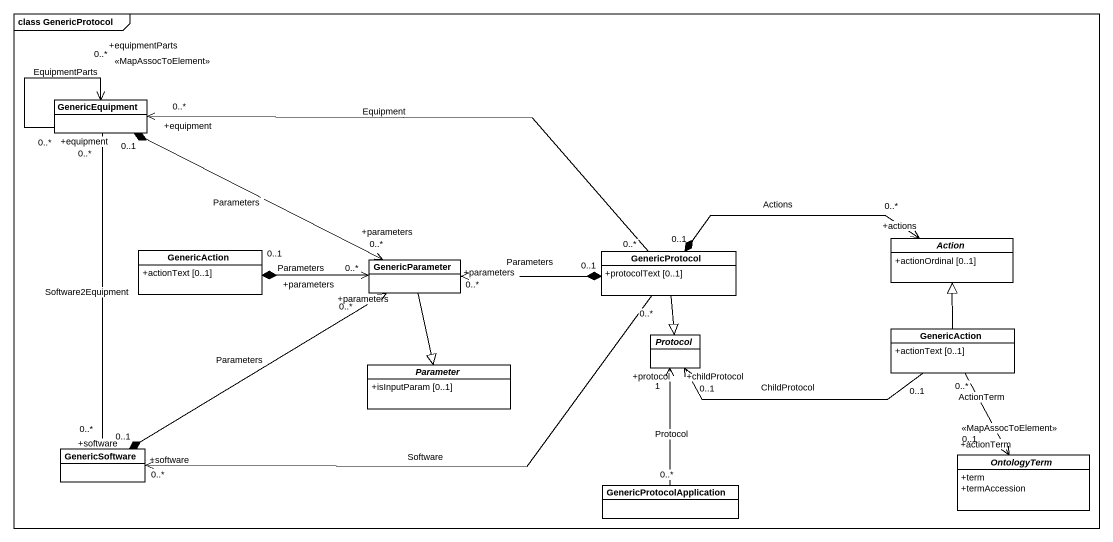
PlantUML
@startuml
mainframe class GenericProtocol
hide circle
hide empty members
skinparam classAttributeIconSize 0
class GenericEquipment
class GenericAction {
  +actionText [0..1]
}
class GenericParameter
class GenericProtocol {
  +protocolText [0..1]
}
abstract class "Action" as Action_ {
  +actionOrdinal [0..1]
}
abstract class "Protocol" as Protocol_
class "GenericAction" as GenericAction_2 {
  +actionText [0..1]
}
abstract class Parameter {
  +isInputParam [0..1]
}
class GenericSoftware
class GenericProtocolApplication
abstract class OntologyTerm {
  +term
  +termAccession
}
GenericEquipment "0..*\n+equipmentParts\n<<MapAssocToElement>>" <-- "0..*" GenericEquipment : EquipmentParts
GenericEquipment "0..*\n+equipment" <-right- "0..*" GenericProtocol : Equipment
GenericEquipment "0..*\n+equipment" -- "0..*\n+software" GenericSoftware : Software2Equipment
GenericParameter "0..*\n+parameters" <-left-* "0..1" GenericEquipment : Parameters
GenericParameter "0..*\n+parameters" <-left-* "0..1" GenericAction : Parameters
GenericParameter "0..*\n+parameters" <-right-* "0..1" GenericProtocol : Parameters
GenericParameter --|> Parameter
GenericParameter "0..*\n+parameters" <--* "0..1" GenericSoftware : Parameters
GenericProtocol --|> Protocol_
Action_ "0..*\n+actions" <-left-* "0..1" GenericProtocol : Actions
Protocol_ "0..1\n+childProtocol" <-right- "0..1" GenericAction_2 : ChildProtocol
Protocol_ "1\n+protocol" <-- "0..*" GenericProtocolApplication : Protocol
GenericAction_2 -up-|> Action_
GenericAction_2 "0..*" --> "0..1\n+actionTerm\n<<MapAssocToElement>>" OntologyTerm : ActionTerm
GenericSoftware "0..*\n+software" <-right- "0..*" GenericProtocol : Software
@enduml
